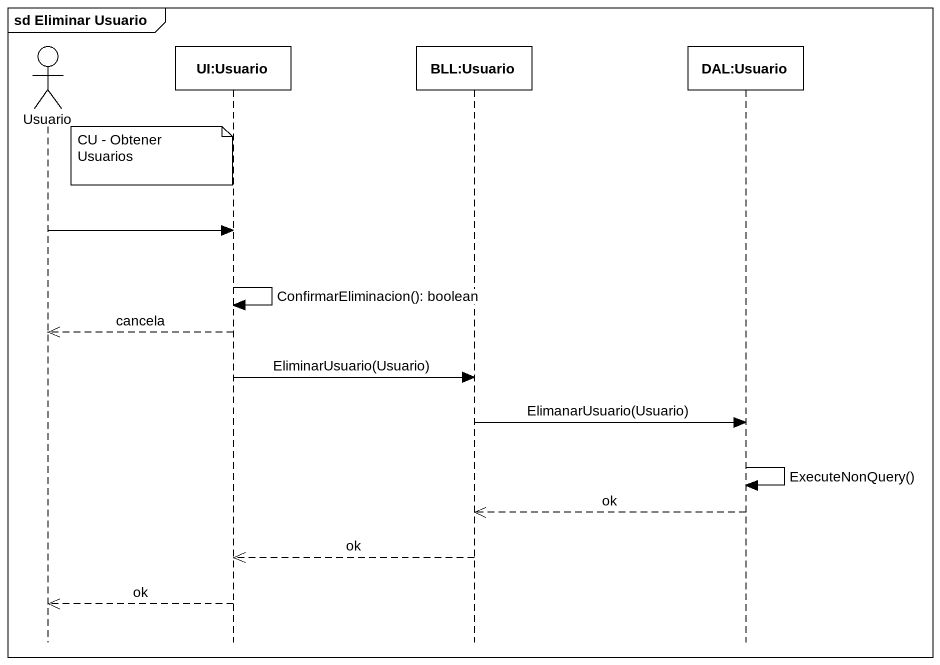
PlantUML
@startuml
mainframe sd Eliminar Usuario
hide footbox
actor Usuario
participant "UI:Usuario" as UI_Usuario
participant "BLL:Usuario" as BLL_Usuario
participant "DAL:Usuario" as DAL_Usuario

note left of UI_Usuario : CU - Obtener Usuarios
Usuario -> UI_Usuario
UI_Usuario -> UI_Usuario : ConfirmarEliminacion(): boolean
UI_Usuario -->> Usuario : cancela
UI_Usuario -> BLL_Usuario : EliminarUsuario(Usuario)
BLL_Usuario -> DAL_Usuario : ElimanarUsuario(Usuario)
DAL_Usuario -> DAL_Usuario : ExecuteNonQuery()
DAL_Usuario -->> BLL_Usuario : ok
BLL_Usuario -->> UI_Usuario : ok
UI_Usuario -->> Usuario : ok
@enduml
